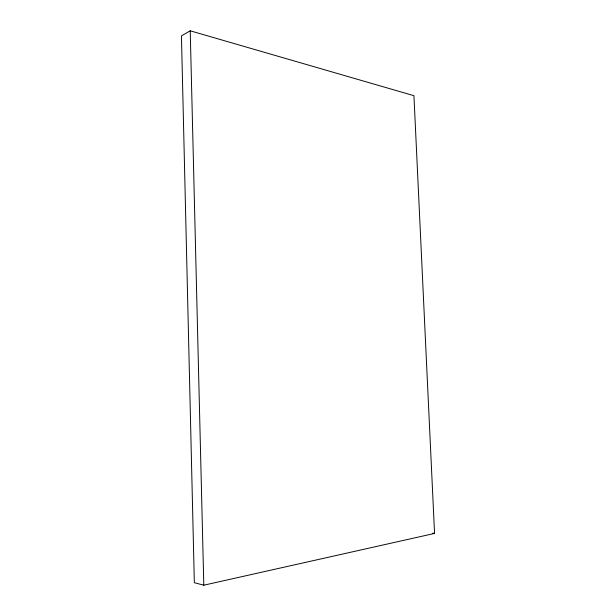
<?xml version="1.0" encoding="UTF-8"?>
<svg xmlns="http://www.w3.org/2000/svg" width="616" height="616" viewBox="0 0 616 616"><rect width="100%" height="100%" fill="white"/><g stroke="black" fill="none" stroke-linecap="round" stroke-linejoin="round"><path stroke-width="0.92" d="M190.221 30.8L181.443 35.897L194.34 582.69L203.804 585.2L434.557 533.418L413.937 95.688L190.221 30.8L203.804 585.2M432.732 533.163L434.557 533.418"/></g></svg>
